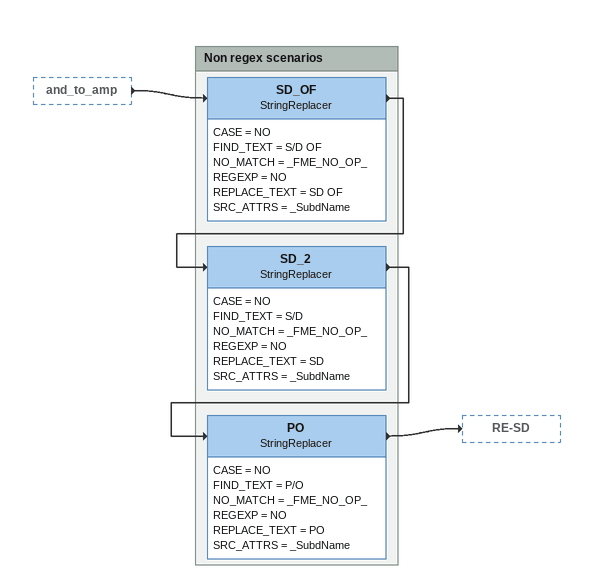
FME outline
and_to_amp [outside]
    -> SD_OF

Bookmark: Non regex scenarios
SD_OF: StringReplacer
    CASE = NO
    FIND_TEXT = S/D OF
    NO_MATCH = _FME_NO_OP_
    REGEXP = NO
    REPLACE_TEXT = SD OF
    SRC_ATTRS = _SubdName
    -> SD_2
SD_2: StringReplacer
    CASE = NO
    FIND_TEXT = S/D
    NO_MATCH = _FME_NO_OP_
    REGEXP = NO
    REPLACE_TEXT = SD
    SRC_ATTRS = _SubdName
    -> PO
PO: StringReplacer
    CASE = NO
    FIND_TEXT = P/O
    NO_MATCH = _FME_NO_OP_
    REGEXP = NO
    REPLACE_TEXT = PO
    SRC_ATTRS = _SubdName
    -> RE-SD
